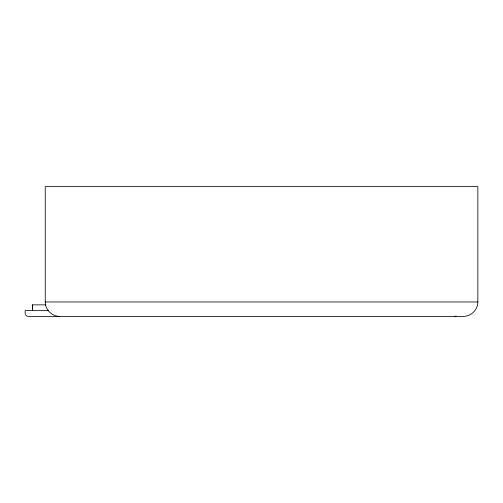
<?xml version="1.0" encoding="UTF-8"?>
<svg xmlns="http://www.w3.org/2000/svg" width="503" height="503" viewBox="0 0 503 503"><rect width="100%" height="100%" fill="white"/><g stroke="black" fill="none" stroke-linecap="round" stroke-linejoin="round"><path stroke-width="0.75" d="M59.662 316.393C51.941 316.437 45.195 309.691 45.239 301.97L45.239 186.607L477.85 186.607L477.85 301.97C477.9 309.691 471.148 316.437 463.433 316.393L28.036 316.393L26.502 315.947L25.313 314.457M456.127 316.104L454.875 316.393M45.239 301.97L477.85 301.97M45.993 304.856L32.362 304.856L32.362 310.621M48.703 310.621L25.15 310.621L25.169 313.828M32.651 304.856L32.651 310.621"/></g></svg>
